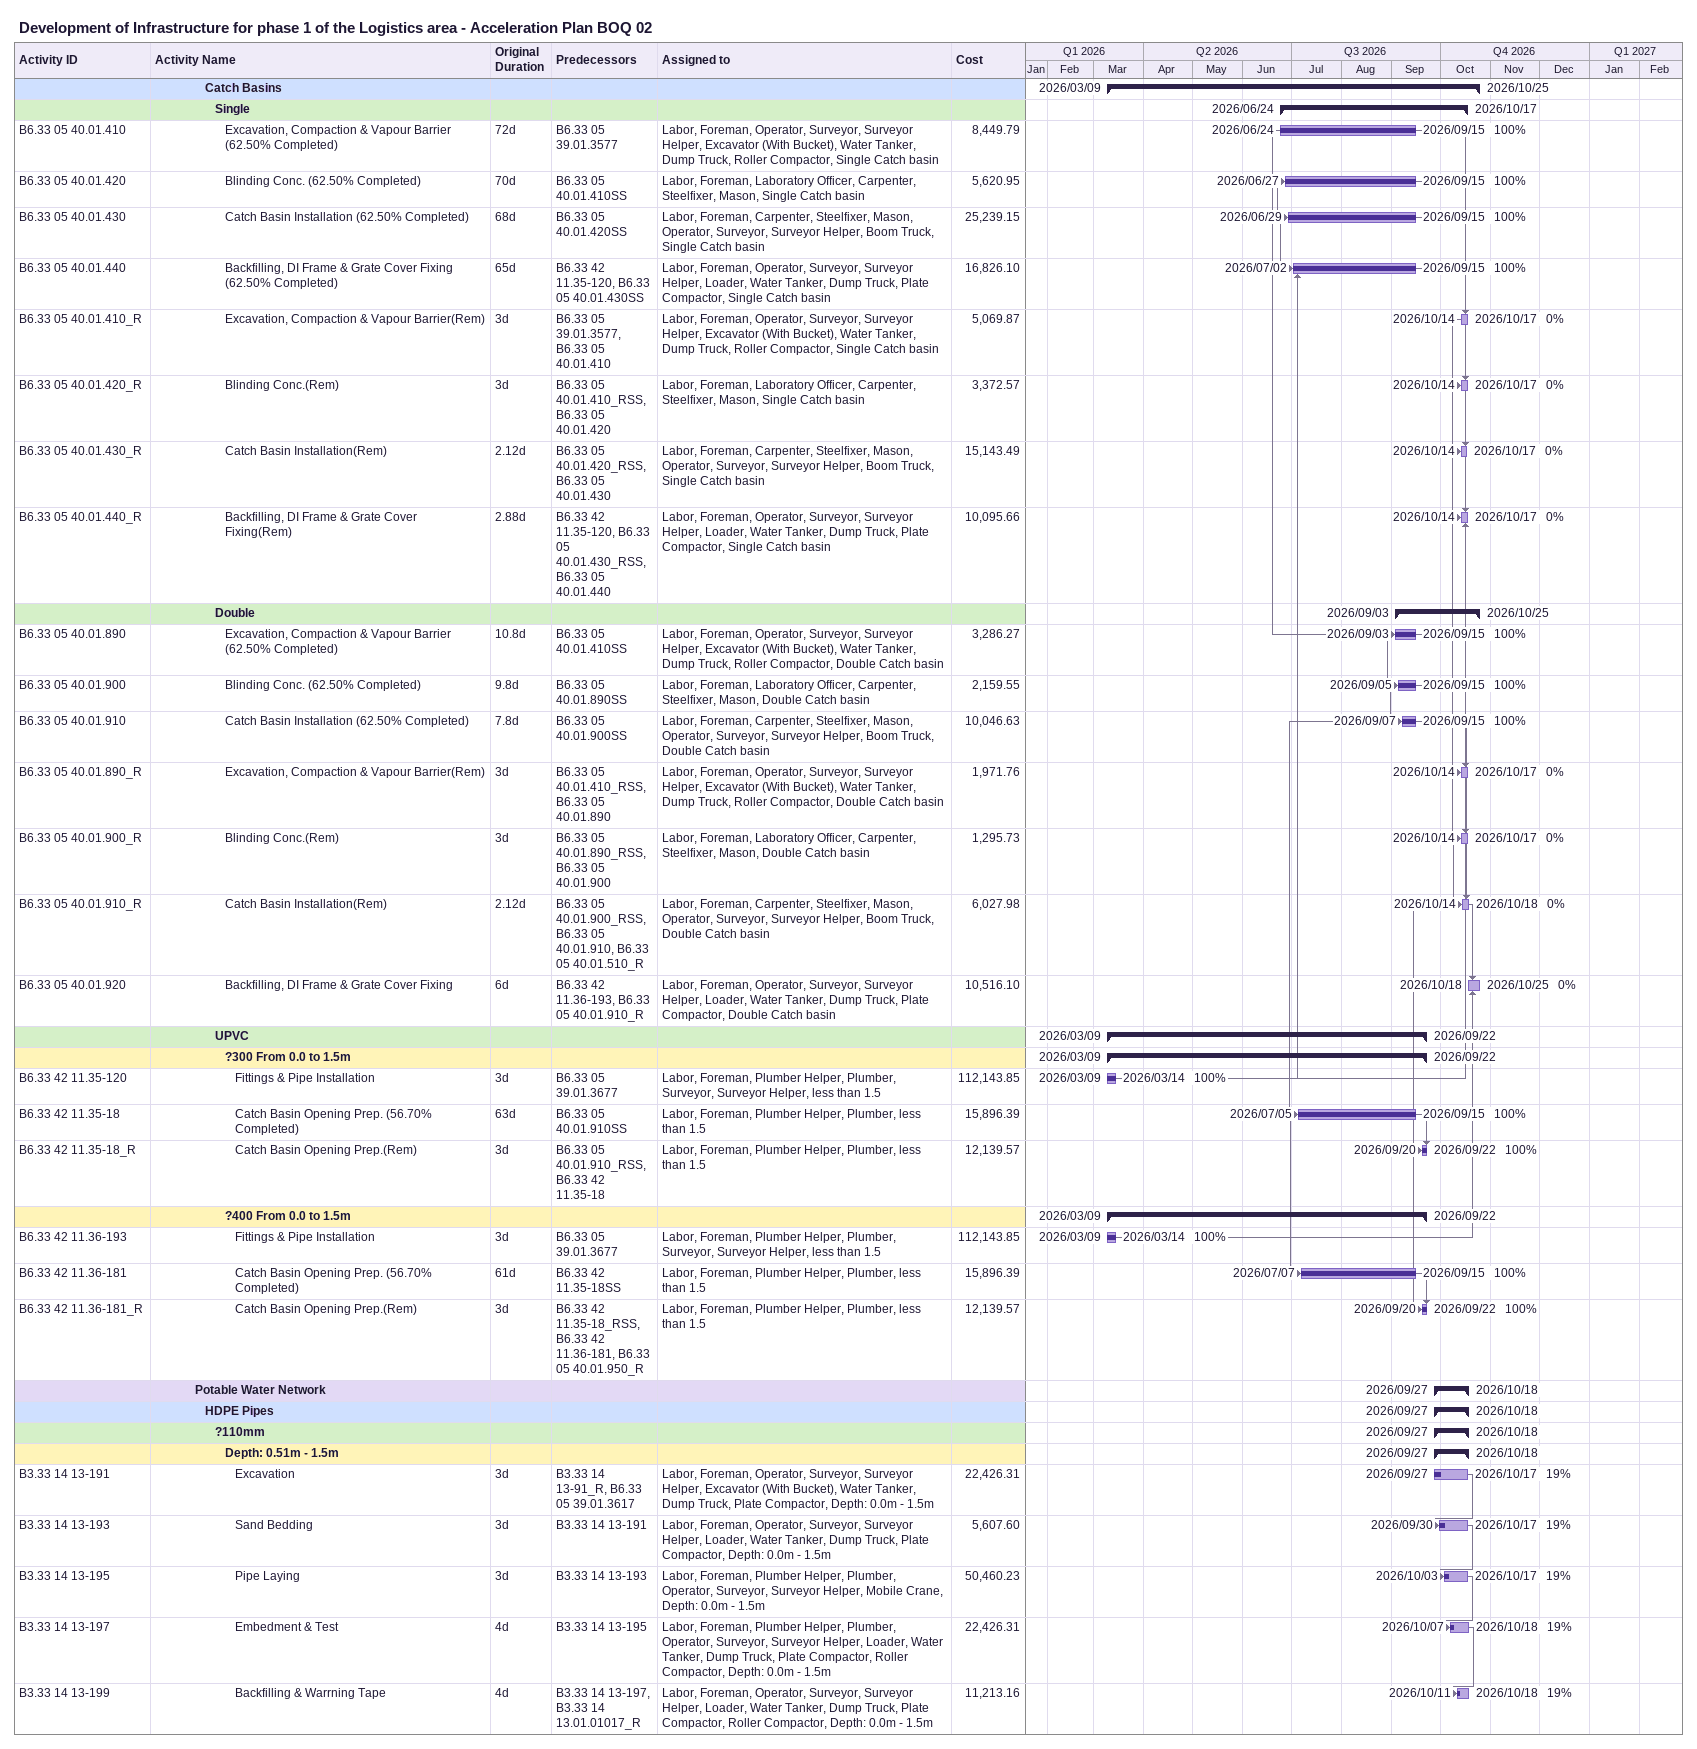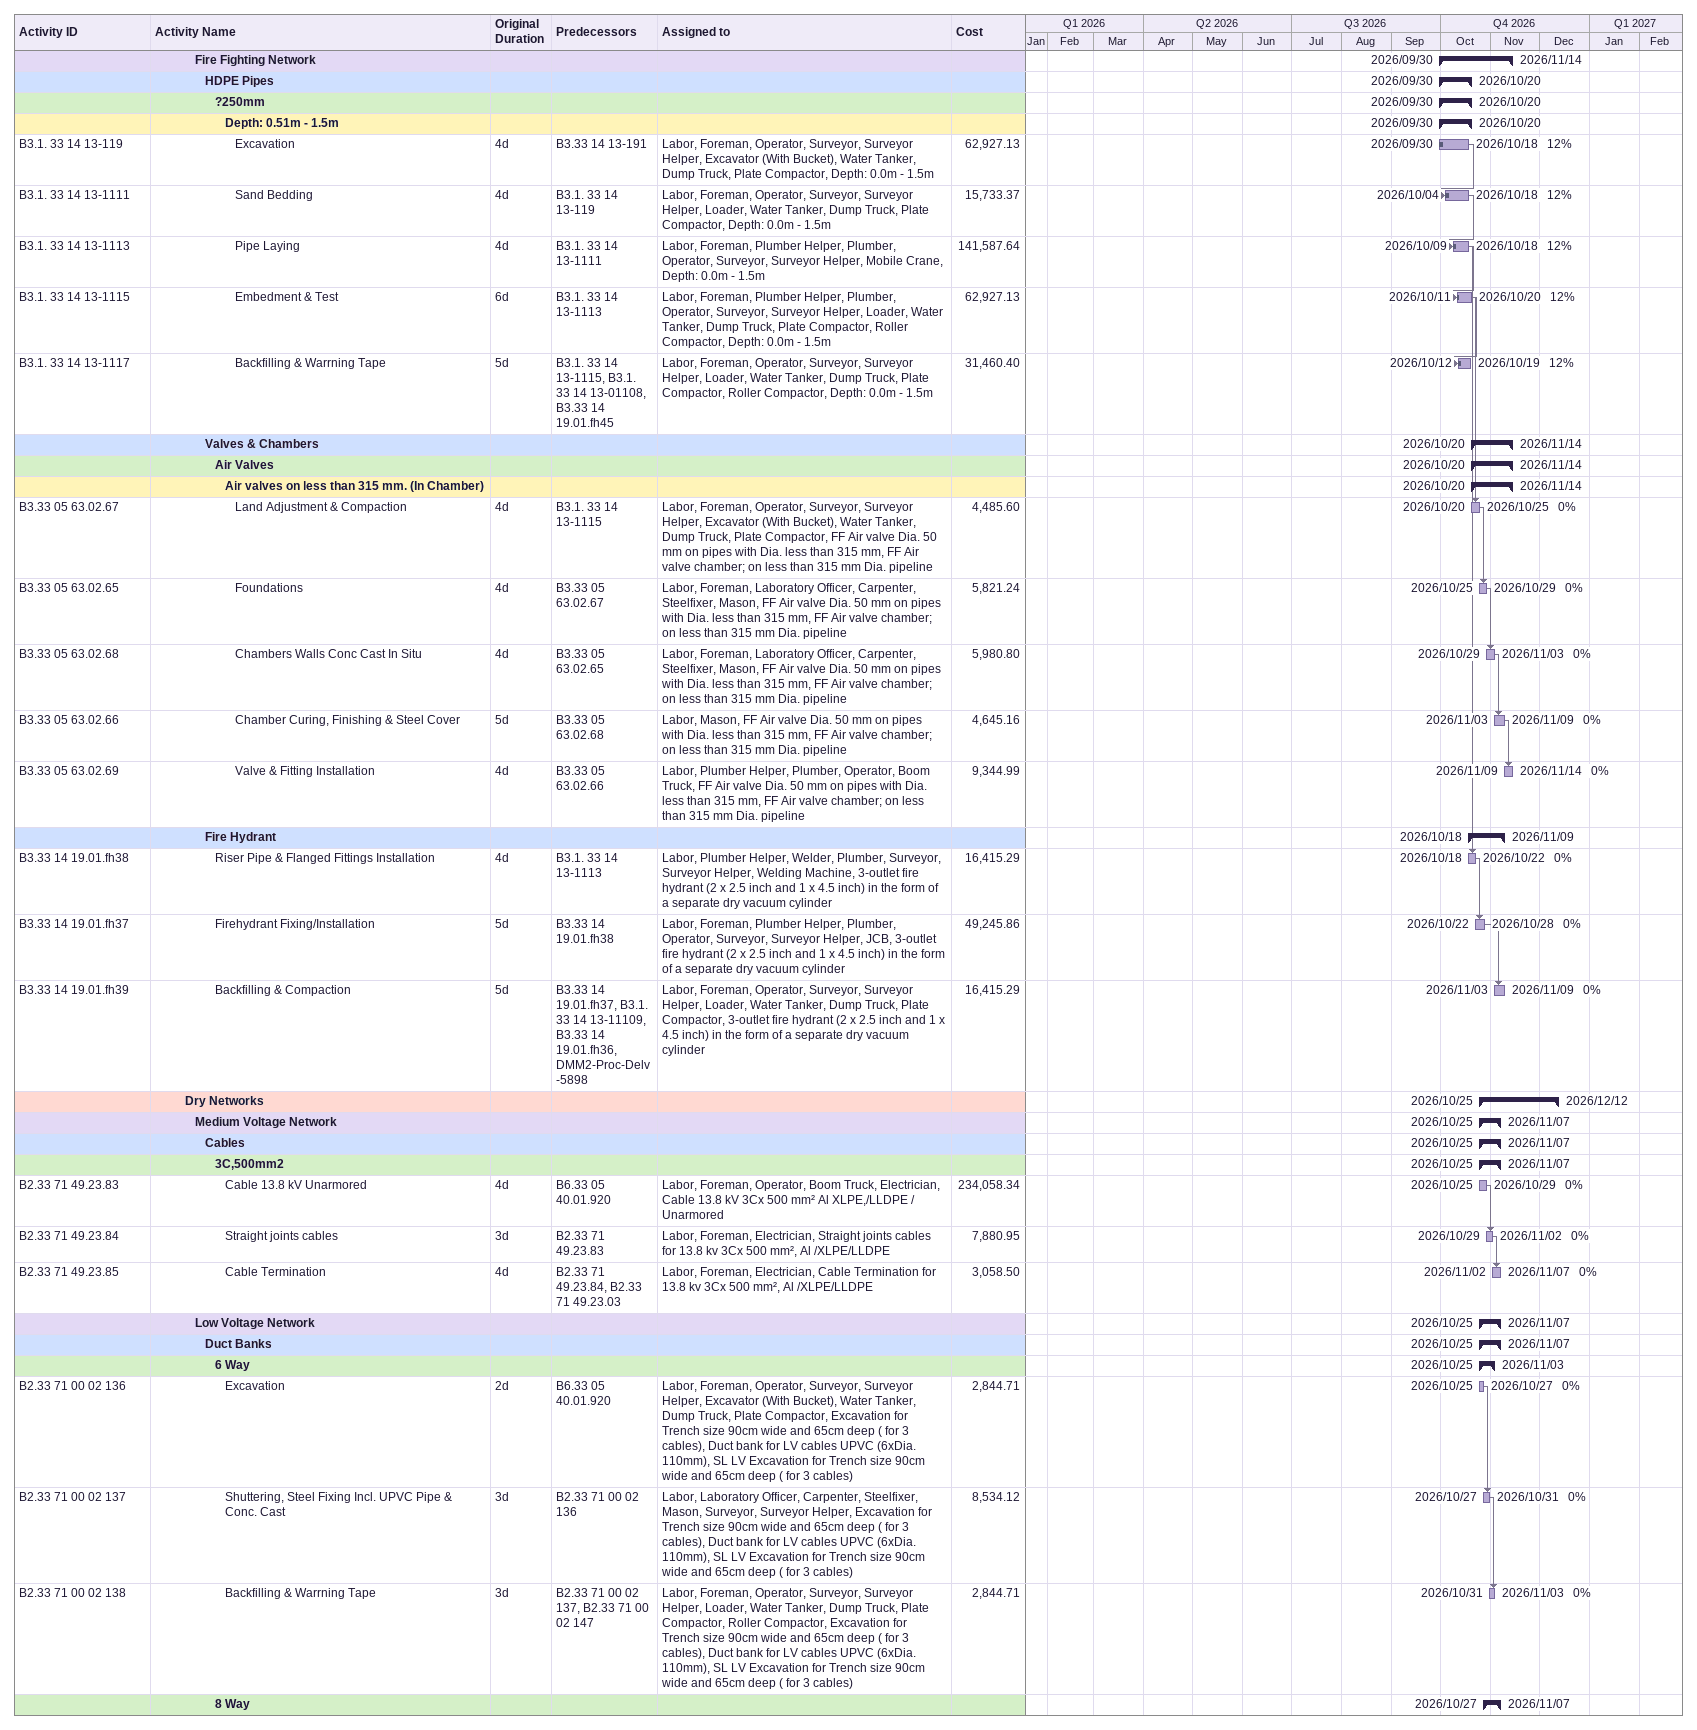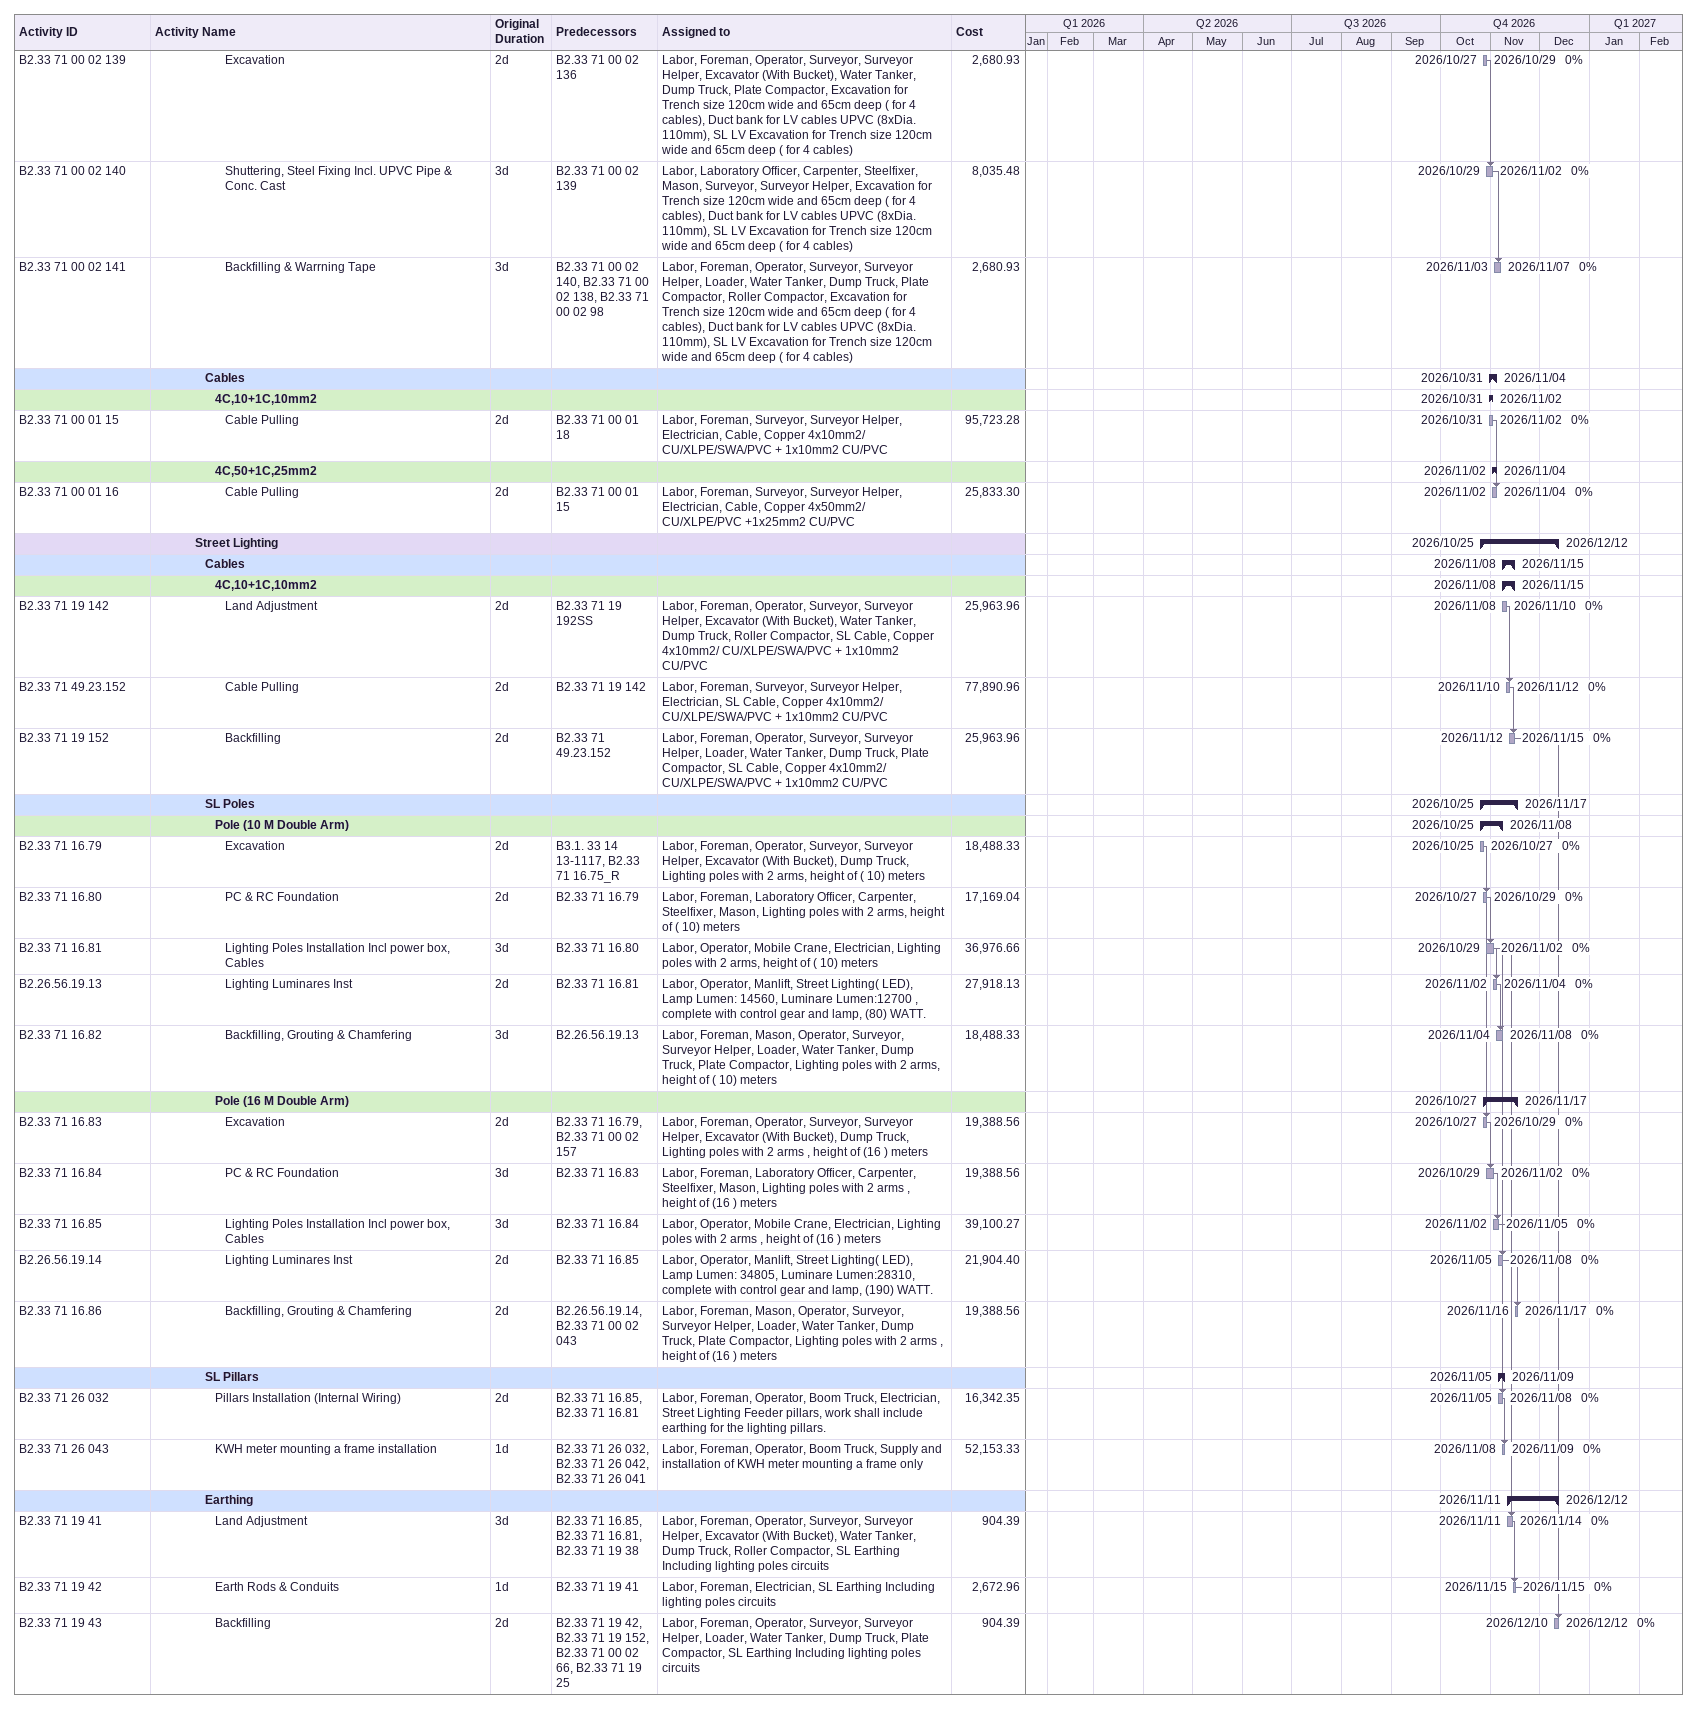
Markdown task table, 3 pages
Development of Infrastructure for phase 1 of the Logistics area - Acceleration Plan BOQ 02

| ID | Level | Task | Original duration | Start | Finish | Predecessors | Resources | % complete | Cost |
|---|---|---|---|---|---|---|---|---|---|
|  | 6 | **Catch Basins** |  | 2026-03-09 | 2026-10-25 |  |  |  |  |
|  | 7 | **Single** |  | 2026-06-24 | 2026-10-17 |  |  |  |  |
| B6.33 05 40.01.410 | 8 | Excavation, Compaction & Vapour Barrier (62.50% Completed) | 72d | 2026-06-24 | 2026-09-15 | B6.33 05 39.01.3577 | Labor, Foreman, Operator, Surveyor, Surveyor Helper, Excavator (With Bucket), Water Tanker, Dump Truck, Roller Compactor, Single Catch basin | 100 | 8449.79 |
| B6.33 05 40.01.420 | 8 | Blinding Conc. (62.50% Completed) | 70d | 2026-06-27 | 2026-09-15 | B6.33 05 40.01.410SS | Labor, Foreman, Laboratory Officer, Carpenter, Steelfixer, Mason, Single Catch basin | 100 | 5620.95 |
| B6.33 05 40.01.430 | 8 | Catch Basin Installation (62.50% Completed) | 68d | 2026-06-29 | 2026-09-15 | B6.33 05 40.01.420SS | Labor, Foreman, Carpenter, Steelfixer, Mason, Operator, Surveyor, Surveyor Helper, Boom Truck, Single Catch basin | 100 | 25239.15 |
| B6.33 05 40.01.440 | 8 | Backfilling, DI Frame & Grate Cover Fixing (62.50% Completed) | 65d | 2026-07-02 | 2026-09-15 | B6.33 42 11.35-120, B6.33 05 40.01.430SS | Labor, Foreman, Operator, Surveyor, Surveyor Helper, Loader, Water Tanker, Dump Truck, Plate Compactor, Single Catch basin | 100 | 16826.10 |
| B6.33 05 40.01.410_R | 8 | Excavation, Compaction & Vapour Barrier(Rem) | 3d | 2026-10-14 | 2026-10-17 | B6.33 05 39.01.3577, B6.33 05 40.01.410 | Labor, Foreman, Operator, Surveyor, Surveyor Helper, Excavator (With Bucket), Water Tanker, Dump Truck, Roller Compactor, Single Catch basin | 0 | 5069.87 |
| B6.33 05 40.01.420_R | 8 | Blinding Conc.(Rem) | 3d | 2026-10-14 | 2026-10-17 | B6.33 05 40.01.410_RSS, B6.33 05 40.01.420 | Labor, Foreman, Laboratory Officer, Carpenter, Steelfixer, Mason, Single Catch basin | 0 | 3372.57 |
| B6.33 05 40.01.430_R | 8 | Catch Basin Installation(Rem) | 2.12d | 2026-10-14 | 2026-10-17 | B6.33 05 40.01.420_RSS, B6.33 05 40.01.430 | Labor, Foreman, Carpenter, Steelfixer, Mason, Operator, Surveyor, Surveyor Helper, Boom Truck, Single Catch basin | 0 | 15143.49 |
| B6.33 05 40.01.440_R | 8 | Backfilling, DI Frame & Grate Cover Fixing(Rem) | 2.88d | 2026-10-14 | 2026-10-17 | B6.33 42 11.35-120, B6.33 05 40.01.430_RSS, B6.33 05 40.01.440 | Labor, Foreman, Operator, Surveyor, Surveyor Helper, Loader, Water Tanker, Dump Truck, Plate Compactor, Single Catch basin | 0 | 10095.66 |
|  | 7 | **Double** |  | 2026-09-03 | 2026-10-25 |  |  |  |  |
| B6.33 05 40.01.890 | 8 | Excavation, Compaction & Vapour Barrier (62.50% Completed) | 10.8d | 2026-09-03 | 2026-09-15 | B6.33 05 40.01.410SS | Labor, Foreman, Operator, Surveyor, Surveyor Helper, Excavator (With Bucket), Water Tanker, Dump Truck, Roller Compactor, Double Catch basin | 100 | 3286.27 |
| B6.33 05 40.01.900 | 8 | Blinding Conc. (62.50% Completed) | 9.8d | 2026-09-05 | 2026-09-15 | B6.33 05 40.01.890SS | Labor, Foreman, Laboratory Officer, Carpenter, Steelfixer, Mason, Double Catch basin | 100 | 2159.55 |
| B6.33 05 40.01.910 | 8 | Catch Basin Installation (62.50% Completed) | 7.8d | 2026-09-07 | 2026-09-15 | B6.33 05 40.01.900SS | Labor, Foreman, Carpenter, Steelfixer, Mason, Operator, Surveyor, Surveyor Helper, Boom Truck, Double Catch basin | 100 | 10046.63 |
| B6.33 05 40.01.890_R | 8 | Excavation, Compaction & Vapour Barrier(Rem) | 3d | 2026-10-14 | 2026-10-17 | B6.33 05 40.01.410_RSS, B6.33 05 40.01.890 | Labor, Foreman, Operator, Surveyor, Surveyor Helper, Excavator (With Bucket), Water Tanker, Dump Truck, Roller Compactor, Double Catch basin | 0 | 1971.76 |
| B6.33 05 40.01.900_R | 8 | Blinding Conc.(Rem) | 3d | 2026-10-14 | 2026-10-17 | B6.33 05 40.01.890_RSS, B6.33 05 40.01.900 | Labor, Foreman, Laboratory Officer, Carpenter, Steelfixer, Mason, Double Catch basin | 0 | 1295.73 |
| B6.33 05 40.01.910_R | 8 | Catch Basin Installation(Rem) | 2.12d | 2026-10-14 | 2026-10-18 | B6.33 05 40.01.900_RSS, B6.33 05 40.01.910, B6.33 05 40.01.510_R | Labor, Foreman, Carpenter, Steelfixer, Mason, Operator, Surveyor, Surveyor Helper, Boom Truck, Double Catch basin | 0 | 6027.98 |
| B6.33 05 40.01.920 | 8 | Backfilling, DI Frame & Grate Cover Fixing | 6d | 2026-10-18 | 2026-10-25 | B6.33 42 11.36-193, B6.33 05 40.01.910_R | Labor, Foreman, Operator, Surveyor, Surveyor Helper, Loader, Water Tanker, Dump Truck, Plate Compactor, Double Catch basin | 0 | 10516.10 |
|  | 7 | **UPVC** |  | 2026-03-09 | 2026-09-22 |  |  |  |  |
|  | 8 | **?300 From 0.0 to 1.5m** |  | 2026-03-09 | 2026-09-22 |  |  |  |  |
| B6.33 42 11.35-120 | 9 | Fittings & Pipe Installation | 3d | 2026-03-09 | 2026-03-14 | B6.33 05 39.01.3677 | Labor, Foreman, Plumber Helper, Plumber, Surveyor, Surveyor Helper, less than 1.5 | 100 | 112143.85 |
| B6.33 42 11.35-18 | 9 | Catch Basin Opening Prep. (56.70% Completed) | 63d | 2026-07-05 | 2026-09-15 | B6.33 05 40.01.910SS | Labor, Foreman, Plumber Helper, Plumber, less than 1.5 | 100 | 15896.39 |
| B6.33 42 11.35-18_R | 9 | Catch Basin Opening Prep.(Rem) | 3d | 2026-09-20 | 2026-09-22 | B6.33 05 40.01.910_RSS, B6.33 42 11.35-18 | Labor, Foreman, Plumber Helper, Plumber, less than 1.5 | 100 | 12139.57 |
|  | 8 | **?400 From 0.0 to 1.5m** |  | 2026-03-09 | 2026-09-22 |  |  |  |  |
| B6.33 42 11.36-193 | 9 | Fittings & Pipe Installation | 3d | 2026-03-09 | 2026-03-14 | B6.33 05 39.01.3677 | Labor, Foreman, Plumber Helper, Plumber, Surveyor, Surveyor Helper, less than 1.5 | 100 | 112143.85 |
| B6.33 42 11.36-181 | 9 | Catch Basin Opening Prep. (56.70% Completed) | 61d | 2026-07-07 | 2026-09-15 | B6.33 42 11.35-18SS | Labor, Foreman, Plumber Helper, Plumber, less than 1.5 | 100 | 15896.39 |
| B6.33 42 11.36-181_R | 9 | Catch Basin Opening Prep.(Rem) | 3d | 2026-09-20 | 2026-09-22 | B6.33 42 11.35-18_RSS, B6.33 42 11.36-181, B6.33 05 40.01.950_R | Labor, Foreman, Plumber Helper, Plumber, less than 1.5 | 100 | 12139.57 |
|  | 5 | **Potable Water Network** |  | 2026-09-27 | 2026-10-18 |  |  |  |  |
|  | 6 | **HDPE Pipes** |  | 2026-09-27 | 2026-10-18 |  |  |  |  |
|  | 7 | **?110mm** |  | 2026-09-27 | 2026-10-18 |  |  |  |  |
|  | 8 | **Depth: 0.51m - 1.5m** |  | 2026-09-27 | 2026-10-18 |  |  |  |  |
| B3.33 14 13-191 | 9 | Excavation | 3d | 2026-09-27 | 2026-10-17 | B3.33 14 13-91_R, B6.33 05 39.01.3617 | Labor, Foreman, Operator, Surveyor, Surveyor Helper, Excavator (With Bucket), Water Tanker, Dump Truck, Plate Compactor, Depth: 0.0m - 1.5m | 19 | 22426.31 |
| B3.33 14 13-193 | 9 | Sand Bedding | 3d | 2026-09-30 | 2026-10-17 | B3.33 14 13-191 | Labor, Foreman, Operator, Surveyor, Surveyor Helper, Loader, Water Tanker, Dump Truck, Plate Compactor, Depth: 0.0m - 1.5m | 19 | 5607.60 |
| B3.33 14 13-195 | 9 | Pipe Laying | 3d | 2026-10-03 | 2026-10-17 | B3.33 14 13-193 | Labor, Foreman, Plumber Helper, Plumber, Operator, Surveyor, Surveyor Helper, Mobile Crane, Depth: 0.0m - 1.5m | 19 | 50460.23 |
| B3.33 14 13-197 | 9 | Embedment & Test | 4d | 2026-10-07 | 2026-10-18 | B3.33 14 13-195 | Labor, Foreman, Plumber Helper, Plumber, Operator, Surveyor, Surveyor Helper, Loader, Water Tanker, Dump Truck, Plate Compactor, Roller Compactor, Depth: 0.0m - 1.5m | 19 | 22426.31 |
| B3.33 14 13-199 | 9 | Backfilling & Warrning Tape | 4d | 2026-10-11 | 2026-10-18 | B3.33 14 13-197, B3.33 14 13.01.01017_R | Labor, Foreman, Operator, Surveyor, Surveyor Helper, Loader, Water Tanker, Dump Truck, Plate Compactor, Roller Compactor, Depth: 0.0m - 1.5m | 19 | 11213.16 |
|  | 5 | **Fire Fighting Network** |  | 2026-09-30 | 2026-11-14 |  |  |  |  |
|  | 6 | **HDPE Pipes** |  | 2026-09-30 | 2026-10-20 |  |  |  |  |
|  | 7 | **?250mm** |  | 2026-09-30 | 2026-10-20 |  |  |  |  |
|  | 8 | **Depth: 0.51m - 1.5m** |  | 2026-09-30 | 2026-10-20 |  |  |  |  |
| B3.1. 33 14 13-119 | 9 | Excavation | 4d | 2026-09-30 | 2026-10-18 | B3.33 14 13-191 | Labor, Foreman, Operator, Surveyor, Surveyor Helper, Excavator (With Bucket), Water Tanker, Dump Truck, Plate Compactor, Depth: 0.0m - 1.5m | 12 | 62927.13 |
| B3.1. 33 14 13-1111 | 9 | Sand Bedding | 4d | 2026-10-04 | 2026-10-18 | B3.1. 33 14 13-119 | Labor, Foreman, Operator, Surveyor, Surveyor Helper, Loader, Water Tanker, Dump Truck, Plate Compactor, Depth: 0.0m - 1.5m | 12 | 15733.37 |
| B3.1. 33 14 13-1113 | 9 | Pipe Laying | 4d | 2026-10-09 | 2026-10-18 | B3.1. 33 14 13-1111 | Labor, Foreman, Plumber Helper, Plumber, Operator, Surveyor, Surveyor Helper, Mobile Crane, Depth: 0.0m - 1.5m | 12 | 141587.64 |
| B3.1. 33 14 13-1115 | 9 | Embedment & Test | 6d | 2026-10-11 | 2026-10-20 | B3.1. 33 14 13-1113 | Labor, Foreman, Plumber Helper, Plumber, Operator, Surveyor, Surveyor Helper, Loader, Water Tanker, Dump Truck, Plate Compactor, Roller Compactor, Depth: 0.0m - 1.5m | 12 | 62927.13 |
| B3.1. 33 14 13-1117 | 9 | Backfilling & Warrning Tape | 5d | 2026-10-12 | 2026-10-19 | B3.1. 33 14 13-1115, B3.1. 33 14 13-01108, B3.33 14 19.01.fh45 | Labor, Foreman, Operator, Surveyor, Surveyor Helper, Loader, Water Tanker, Dump Truck, Plate Compactor, Roller Compactor, Depth: 0.0m - 1.5m | 12 | 31460.40 |
|  | 6 | **Valves & Chambers** |  | 2026-10-20 | 2026-11-14 |  |  |  |  |
|  | 7 | **Air Valves** |  | 2026-10-20 | 2026-11-14 |  |  |  |  |
|  | 8 | **Air valves on less than 315 mm. (In Chamber)** |  | 2026-10-20 | 2026-11-14 |  |  |  |  |
| B3.33 05 63.02.67 | 9 | Land Adjustment & Compaction | 4d | 2026-10-20 | 2026-10-25 | B3.1. 33 14 13-1115 | Labor, Foreman, Operator, Surveyor, Surveyor Helper, Excavator (With Bucket), Water Tanker, Dump Truck, Plate Compactor, FF Air valve Dia. 50 mm on pipes with Dia. less than 315 mm, FF Air valve chamber; on less than 315 mm Dia. pipeline | 0 | 4485.60 |
| B3.33 05 63.02.65 | 9 | Foundations | 4d | 2026-10-25 | 2026-10-29 | B3.33 05 63.02.67 | Labor, Foreman, Laboratory Officer, Carpenter, Steelfixer, Mason, FF Air valve Dia. 50 mm on pipes with Dia. less than 315 mm, FF Air valve chamber; on less than 315 mm Dia. pipeline | 0 | 5821.24 |
| B3.33 05 63.02.68 | 9 | Chambers Walls Conc Cast In Situ | 4d | 2026-10-29 | 2026-11-03 | B3.33 05 63.02.65 | Labor, Foreman, Laboratory Officer, Carpenter, Steelfixer, Mason, FF Air valve Dia. 50 mm on pipes with Dia. less than 315 mm, FF Air valve chamber; on less than 315 mm Dia. pipeline | 0 | 5980.80 |
| B3.33 05 63.02.66 | 9 | Chamber Curing, Finishing & Steel Cover | 5d | 2026-11-03 | 2026-11-09 | B3.33 05 63.02.68 | Labor, Mason, FF Air valve Dia. 50 mm on pipes with Dia. less than 315 mm, FF Air valve chamber; on less than 315 mm Dia. pipeline | 0 | 4645.16 |
| B3.33 05 63.02.69 | 9 | Valve & Fitting Installation | 4d | 2026-11-09 | 2026-11-14 | B3.33 05 63.02.66 | Labor, Plumber Helper, Plumber, Operator, Boom Truck, FF Air valve Dia. 50 mm on pipes with Dia. less than 315 mm, FF Air valve chamber; on less than 315 mm Dia. pipeline | 0 | 9344.99 |
|  | 6 | **Fire Hydrant** |  | 2026-10-18 | 2026-11-09 |  |  |  |  |
| B3.33 14 19.01.fh38 | 7 | Riser Pipe & Flanged Fittings Installation | 4d | 2026-10-18 | 2026-10-22 | B3.1. 33 14 13-1113 | Labor, Plumber Helper, Welder, Plumber, Surveyor, Surveyor Helper, Welding Machine, 3-outlet fire hydrant (2 x 2.5 inch and 1 x 4.5 inch) in the form of a separate dry vacuum cylinder | 0 | 16415.29 |
| B3.33 14 19.01.fh37 | 7 | Firehydrant Fixing/Installation | 5d | 2026-10-22 | 2026-10-28 | B3.33 14 19.01.fh38 | Labor, Foreman, Plumber Helper, Plumber, Operator, Surveyor, Surveyor Helper, JCB, 3-outlet fire hydrant (2 x 2.5 inch and 1 x 4.5 inch) in the form of a separate dry vacuum cylinder | 0 | 49245.86 |
| B3.33 14 19.01.fh39 | 7 | Backfilling & Compaction | 5d | 2026-11-03 | 2026-11-09 | B3.33 14 19.01.fh37, B3.1. 33 14 13-11109, B3.33 14 19.01.fh36, DMM2-Proc-Delv-5898 | Labor, Foreman, Operator, Surveyor, Surveyor Helper, Loader, Water Tanker, Dump Truck, Plate Compactor, 3-outlet fire hydrant (2 x 2.5 inch and 1 x 4.5 inch) in the form of a separate dry vacuum cylinder | 0 | 16415.29 |
|  | 4 | **Dry Networks** |  | 2026-10-25 | 2026-12-12 |  |  |  |  |
|  | 5 | **Medium Voltage Network** |  | 2026-10-25 | 2026-11-07 |  |  |  |  |
|  | 6 | **Cables** |  | 2026-10-25 | 2026-11-07 |  |  |  |  |
|  | 7 | **3C,500mm2** |  | 2026-10-25 | 2026-11-07 |  |  |  |  |
| B2.33 71 49.23.83 | 8 | Cable 13.8 kV Unarmored | 4d | 2026-10-25 | 2026-10-29 | B6.33 05 40.01.920 | Labor, Foreman, Operator, Boom Truck, Electrician, Cable 13.8 kV 3Cx 500 mm² Al XLPE,/LLDPE / Unarmored | 0 | 234058.34 |
| B2.33 71 49.23.84 | 8 | Straight joints cables | 3d | 2026-10-29 | 2026-11-02 | B2.33 71 49.23.83 | Labor, Foreman, Electrician, Straight joints cables for 13.8 kv 3Cx 500 mm², Al /XLPE/LLDPE | 0 | 7880.95 |
| B2.33 71 49.23.85 | 8 | Cable Termination | 4d | 2026-11-02 | 2026-11-07 | B2.33 71 49.23.84, B2.33 71 49.23.03 | Labor, Foreman, Electrician, Cable Termination for 13.8 kv 3Cx 500 mm², Al /XLPE/LLDPE | 0 | 3058.50 |
|  | 5 | **Low Voltage Network** |  | 2026-10-25 | 2026-11-07 |  |  |  |  |
|  | 6 | **Duct Banks** |  | 2026-10-25 | 2026-11-07 |  |  |  |  |
|  | 7 | **6 Way** |  | 2026-10-25 | 2026-11-03 |  |  |  |  |
| B2.33 71 00 02 136 | 8 | Excavation | 2d | 2026-10-25 | 2026-10-27 | B6.33 05 40.01.920 | Labor, Foreman, Operator, Surveyor, Surveyor Helper, Excavator (With Bucket), Water Tanker, Dump Truck, Plate Compactor, Excavation for Trench size 90cm wide and 65cm deep ( for 3 cables), Duct bank for LV cables UPVC (6xDia. 110mm), SL LV Excavation for Trench size 90cm wide and 65cm deep ( for 3 cables) | 0 | 2844.71 |
| B2.33 71 00 02 137 | 8 | Shuttering, Steel Fixing Incl. UPVC Pipe & Conc. Cast | 3d | 2026-10-27 | 2026-10-31 | B2.33 71 00 02 136 | Labor, Laboratory Officer, Carpenter, Steelfixer, Mason, Surveyor, Surveyor Helper, Excavation for Trench size 90cm wide and 65cm deep ( for 3 cables), Duct bank for LV cables UPVC (6xDia. 110mm), SL LV Excavation for Trench size 90cm wide and 65cm deep ( for 3 cables) | 0 | 8534.12 |
| B2.33 71 00 02 138 | 8 | Backfilling & Warrning Tape | 3d | 2026-10-31 | 2026-11-03 | B2.33 71 00 02 137, B2.33 71 00 02 147 | Labor, Foreman, Operator, Surveyor, Surveyor Helper, Loader, Water Tanker, Dump Truck, Plate Compactor, Roller Compactor, Excavation for Trench size 90cm wide and 65cm deep ( for 3 cables), Duct bank for LV cables UPVC (6xDia. 110mm), SL LV Excavation for Trench size 90cm wide and 65cm deep ( for 3 cables) | 0 | 2844.71 |
|  | 7 | **8 Way** |  | 2026-10-27 | 2026-11-07 |  |  |  |  |
| B2.33 71 00 02 139 | 8 | Excavation | 2d | 2026-10-27 | 2026-10-29 | B2.33 71 00 02 136 | Labor, Foreman, Operator, Surveyor, Surveyor Helper, Excavator (With Bucket), Water Tanker, Dump Truck, Plate Compactor, Excavation for Trench size 120cm wide and 65cm deep ( for 4 cables), Duct bank for LV cables UPVC (8xDia. 110mm), SL LV Excavation for Trench size 120cm wide and 65cm deep ( for 4 cables) | 0 | 2680.93 |
| B2.33 71 00 02 140 | 8 | Shuttering, Steel Fixing Incl. UPVC Pipe & Conc. Cast | 3d | 2026-10-29 | 2026-11-02 | B2.33 71 00 02 139 | Labor, Laboratory Officer, Carpenter, Steelfixer, Mason, Surveyor, Surveyor Helper, Excavation for Trench size 120cm wide and 65cm deep ( for 4 cables), Duct bank for LV cables UPVC (8xDia. 110mm), SL LV Excavation for Trench size 120cm wide and 65cm deep ( for 4 cables) | 0 | 8035.48 |
| B2.33 71 00 02 141 | 8 | Backfilling & Warrning Tape | 3d | 2026-11-03 | 2026-11-07 | B2.33 71 00 02 140, B2.33 71 00 02 138, B2.33 71 00 02 98 | Labor, Foreman, Operator, Surveyor, Surveyor Helper, Loader, Water Tanker, Dump Truck, Plate Compactor, Roller Compactor, Excavation for Trench size 120cm wide and 65cm deep ( for 4 cables), Duct bank for LV cables UPVC (8xDia. 110mm), SL LV Excavation for Trench size 120cm wide and 65cm deep ( for 4 cables) | 0 | 2680.93 |
|  | 6 | **Cables** |  | 2026-10-31 | 2026-11-04 |  |  |  |  |
|  | 7 | **4C,10+1C,10mm2** |  | 2026-10-31 | 2026-11-02 |  |  |  |  |
| B2.33 71 00 01 15 | 8 | Cable Pulling | 2d | 2026-10-31 | 2026-11-02 | B2.33 71 00 01 18 | Labor, Foreman, Surveyor, Surveyor Helper, Electrician, Cable, Copper 4x10mm2/ CU/XLPE/SWA/PVC + 1x10mm2 CU/PVC | 0 | 95723.28 |
|  | 7 | **4C,50+1C,25mm2** |  | 2026-11-02 | 2026-11-04 |  |  |  |  |
| B2.33 71 00 01 16 | 8 | Cable Pulling | 2d | 2026-11-02 | 2026-11-04 | B2.33 71 00 01 15 | Labor, Foreman, Surveyor, Surveyor Helper, Electrician, Cable, Copper 4x50mm2/ CU/XLPE/PVC +1x25mm2 CU/PVC | 0 | 25833.30 |
|  | 5 | **Street Lighting** |  | 2026-10-25 | 2026-12-12 |  |  |  |  |
|  | 6 | **Cables** |  | 2026-11-08 | 2026-11-15 |  |  |  |  |
|  | 7 | **4C,10+1C,10mm2** |  | 2026-11-08 | 2026-11-15 |  |  |  |  |
| B2.33 71 19 142 | 8 | Land Adjustment | 2d | 2026-11-08 | 2026-11-10 | B2.33 71 19 192SS | Labor, Foreman, Operator, Surveyor, Surveyor Helper, Excavator (With Bucket), Water Tanker, Dump Truck, Roller Compactor, SL Cable, Copper 4x10mm2/ CU/XLPE/SWA/PVC + 1x10mm2 CU/PVC | 0 | 25963.96 |
| B2.33 71 49.23.152 | 8 | Cable Pulling | 2d | 2026-11-10 | 2026-11-12 | B2.33 71 19 142 | Labor, Foreman, Surveyor, Surveyor Helper, Electrician, SL Cable, Copper 4x10mm2/ CU/XLPE/SWA/PVC + 1x10mm2 CU/PVC | 0 | 77890.96 |
| B2.33 71 19 152 | 8 | Backfilling | 2d | 2026-11-12 | 2026-11-15 | B2.33 71 49.23.152 | Labor, Foreman, Operator, Surveyor, Surveyor Helper, Loader, Water Tanker, Dump Truck, Plate Compactor, SL Cable, Copper 4x10mm2/ CU/XLPE/SWA/PVC + 1x10mm2 CU/PVC | 0 | 25963.96 |
|  | 6 | **SL Poles** |  | 2026-10-25 | 2026-11-17 |  |  |  |  |
|  | 7 | **Pole (10 M Double Arm)** |  | 2026-10-25 | 2026-11-08 |  |  |  |  |
| B2.33 71 16.79 | 8 | Excavation | 2d | 2026-10-25 | 2026-10-27 | B3.1. 33 14 13-1117, B2.33 71 16.75_R | Labor, Foreman, Operator, Surveyor, Surveyor Helper, Excavator (With Bucket), Dump Truck, Lighting poles with 2 arms, height of ( 10) meters | 0 | 18488.33 |
| B2.33 71 16.80 | 8 | PC & RC Foundation | 2d | 2026-10-27 | 2026-10-29 | B2.33 71 16.79 | Labor, Foreman, Laboratory Officer, Carpenter, Steelfixer, Mason, Lighting poles with 2 arms, height of ( 10) meters | 0 | 17169.04 |
| B2.33 71 16.81 | 8 | Lighting Poles Installation Incl power box, Cables | 3d | 2026-10-29 | 2026-11-02 | B2.33 71 16.80 | Labor, Operator, Mobile Crane, Electrician, Lighting poles with 2 arms, height of ( 10) meters | 0 | 36976.66 |
| B2.26.56.19.13 | 8 | Lighting Luminares Inst | 2d | 2026-11-02 | 2026-11-04 | B2.33 71 16.81 | Labor, Operator, Manlift, Street Lighting( LED), Lamp Lumen: 14560, Luminare Lumen:12700 , complete with control gear and lamp, (80) WATT. | 0 | 27918.13 |
| B2.33 71 16.82 | 8 | Backfilling, Grouting & Chamfering | 3d | 2026-11-04 | 2026-11-08 | B2.26.56.19.13 | Labor, Foreman, Mason, Operator, Surveyor, Surveyor Helper, Loader, Water Tanker, Dump Truck, Plate Compactor, Lighting poles with 2 arms, height of ( 10) meters | 0 | 18488.33 |
|  | 7 | **Pole (16 M Double Arm)** |  | 2026-10-27 | 2026-11-17 |  |  |  |  |
| B2.33 71 16.83 | 8 | Excavation | 2d | 2026-10-27 | 2026-10-29 | B2.33 71 16.79, B2.33 71 00 02 157 | Labor, Foreman, Operator, Surveyor, Surveyor Helper, Excavator (With Bucket), Dump Truck, Lighting poles with 2 arms , height of (16 ) meters | 0 | 19388.56 |
| B2.33 71 16.84 | 8 | PC & RC Foundation | 3d | 2026-10-29 | 2026-11-02 | B2.33 71 16.83 | Labor, Foreman, Laboratory Officer, Carpenter, Steelfixer, Mason, Lighting poles with 2 arms , height of (16 ) meters | 0 | 19388.56 |
| B2.33 71 16.85 | 8 | Lighting Poles Installation Incl power box, Cables | 3d | 2026-11-02 | 2026-11-05 | B2.33 71 16.84 | Labor, Operator, Mobile Crane, Electrician, Lighting poles with 2 arms , height of (16 ) meters | 0 | 39100.27 |
| B2.26.56.19.14 | 8 | Lighting Luminares Inst | 2d | 2026-11-05 | 2026-11-08 | B2.33 71 16.85 | Labor, Operator, Manlift, Street Lighting( LED), Lamp Lumen: 34805, Luminare Lumen:28310, complete with control gear and lamp, (190) WATT. | 0 | 21904.40 |
| B2.33 71 16.86 | 8 | Backfilling, Grouting & Chamfering | 2d | 2026-11-16 | 2026-11-17 | B2.26.56.19.14, B2.33 71 00 02 043 | Labor, Foreman, Mason, Operator, Surveyor, Surveyor Helper, Loader, Water Tanker, Dump Truck, Plate Compactor, Lighting poles with 2 arms , height of (16 ) meters | 0 | 19388.56 |
|  | 6 | **SL Pillars** |  | 2026-11-05 | 2026-11-09 |  |  |  |  |
| B2.33 71 26 032 | 7 | Pillars Installation (Internal Wiring) | 2d | 2026-11-05 | 2026-11-08 | B2.33 71 16.85, B2.33 71 16.81 | Labor, Foreman, Operator, Boom Truck, Electrician, Street Lighting Feeder pillars, work shall include earthing for the lighting pillars. | 0 | 16342.35 |
| B2.33 71 26 043 | 7 | KWH meter mounting a frame installation | 1d | 2026-11-08 | 2026-11-09 | B2.33 71 26 032, B2.33 71 26 042, B2.33 71 26 041 | Labor, Foreman, Operator, Boom Truck, Supply and installation of KWH meter mounting a frame only | 0 | 52153.33 |
|  | 6 | **Earthing** |  | 2026-11-11 | 2026-12-12 |  |  |  |  |
| B2.33 71 19 41 | 7 | Land Adjustment | 3d | 2026-11-11 | 2026-11-14 | B2.33 71 16.85, B2.33 71 16.81, B2.33 71 19 38 | Labor, Foreman, Operator, Surveyor, Surveyor Helper, Excavator (With Bucket), Water Tanker, Dump Truck, Roller Compactor, SL Earthing Including lighting poles circuits | 0 | 904.39 |
| B2.33 71 19 42 | 7 | Earth Rods & Conduits | 1d | 2026-11-15 | 2026-11-15 | B2.33 71 19 41 | Labor, Foreman, Electrician, SL Earthing Including lighting poles circuits | 0 | 2672.96 |
| B2.33 71 19 43 | 7 | Backfilling | 2d | 2026-12-10 | 2026-12-12 | B2.33 71 19 42, B2.33 71 19 152, B2.33 71 00 02 66, B2.33 71 19 25 | Labor, Foreman, Operator, Surveyor, Surveyor Helper, Loader, Water Tanker, Dump Truck, Plate Compactor, SL Earthing Including lighting poles circuits | 0 | 904.39 |
